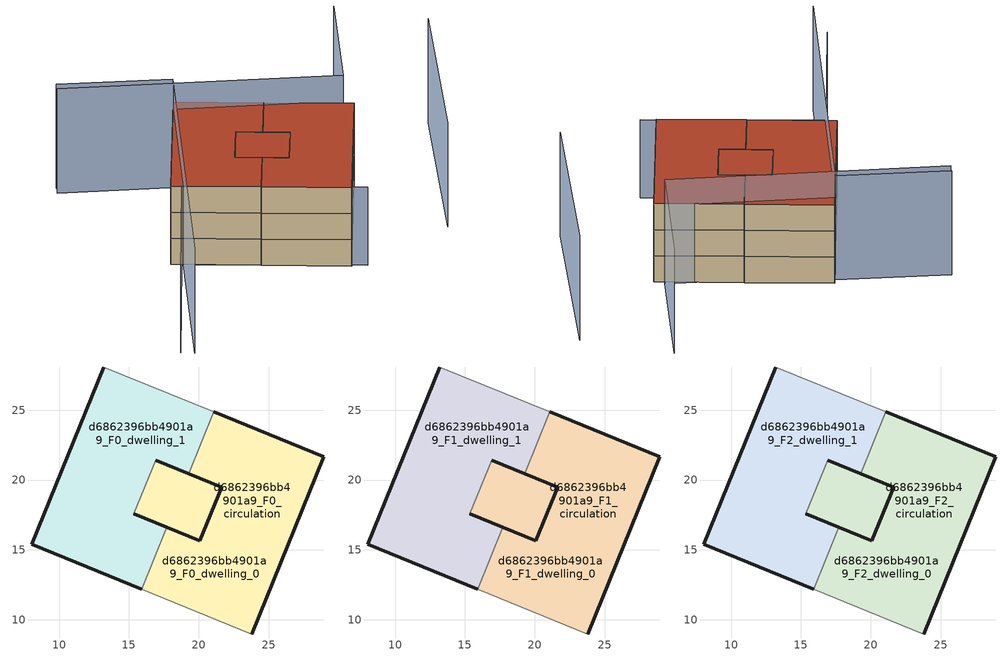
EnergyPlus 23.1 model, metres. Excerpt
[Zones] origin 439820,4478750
d6862396bb4901a9_F0_dwelling_0
 floor ground (EU_floor_Construction): 28.95,21.67 23.79,8.99 15.91,12.19 17.72,16.63 20.08,15.67 21.63,19.48 19.27,20.44 21.08,24.88 z0; 21.63,19.48 20.08,15.67 17.72,16.63 15.36,17.59 16.91,21.4 z0
 wall outside (EU_wall_Construction): 23.79,8.99 28.95,21.67 21.08,24.88 / 19.27,20.44 21.63,19.48 20.08,15.67 17.72,16.63 z0:3
 wall adiabatic (EU_wall_Construction): 15.91,12.19 23.79,8.99 z0:3
 wall to d6862396bb4901a9_F0_dwelling_1 (EU_wall_Construction): 21.08,24.88 19.27,20.44 / 17.72,16.63 15.91,12.19 z0:3
d6862396bb4901a9_F0_dwelling_1
 floor ground (EU_floor_Construction): 21.08,24.88 19.27,20.44 16.91,21.4 15.36,17.59 17.72,16.63 15.91,12.19 8.03,15.4 13.2,28.08 z0; 21.63,19.48 20.08,15.67 17.72,16.63 15.36,17.59 16.91,21.4 z0
 wall outside (EU_wall_Construction): 17.72,16.63 15.36,17.59 / 16.91,21.4 19.27,20.44 / 13.2,28.08 8.03,15.4 15.91,12.19 z0:3
 wall adiabatic (EU_wall_Construction): 21.08,24.88 13.2,28.08 z0:3
 wall to d6862396bb4901a9_F0_circulation (EU_wall_Construction): 15.36,17.59 16.91,21.4 z0:3
d6862396bb4901a9_F0_circulation
 floor ground (EU_floor_Construction): 21.63,19.48 20.08,15.67 17.72,16.63 15.36,17.59 16.91,21.4 19.27,20.44 z0; 28.95,21.67 23.79,8.99 15.91,12.19 17.72,16.63 20.08,15.67 21.63,19.48 19.27,20.44 21.08,24.88 z0; 21.08,24.88 19.27,20.44 16.91,21.4 15.36,17.59 17.72,16.63 15.91,12.19 8.03,15.4 13.2,28.08 z0
 wall outside (EU_wall_Construction): 15.36,17.59 20.08,15.67 21.63,19.48 16.91,21.4 z0:3
d6862396bb4901a9_F1_dwelling_0
 floor outside (EU_floor_Construction): 28.95,21.67 23.79,8.99 15.91,12.19 17.72,16.63 20.08,15.67 21.63,19.48 19.27,20.44 21.08,24.88 z3; 21.63,19.48 20.08,15.67 17.72,16.63 15.36,17.59 16.91,21.4 z3
 wall outside (EU_wall_Construction): 23.79,8.99 28.95,21.67 21.08,24.88 / 19.27,20.44 21.63,19.48 20.08,15.67 17.72,16.63 z3:6
 wall adiabatic (EU_wall_Construction): 15.91,12.19 23.79,8.99 z3:6
 wall to d6862396bb4901a9_F1_dwelling_1 (EU_wall_Construction): 21.08,24.88 19.27,20.44 / 17.72,16.63 15.91,12.19 z3:6
d6862396bb4901a9_F1_dwelling_1
 floor to d6862396bb4901a9_F0_dwelling_1 (EU_floor_Construction): 21.08,24.88 19.27,20.44 16.91,21.4 15.36,17.59 17.72,16.63 15.91,12.19 8.03,15.4 13.2,28.08 z3; 21.63,19.48 20.08,15.67 17.72,16.63 15.36,17.59 16.91,21.4 z3
 wall outside (EU_wall_Construction): 17.72,16.63 15.36,17.59 / 16.91,21.4 19.27,20.44 / 13.2,28.08 8.03,15.4 15.91,12.19 z3:6
 wall adiabatic (EU_wall_Construction): 21.08,24.88 13.2,28.08 z3:6
 wall to d6862396bb4901a9_F1_circulation (EU_wall_Construction): 15.36,17.59 16.91,21.4 z3:6
d6862396bb4901a9_F1_circulation
 floor outside (EU_floor_Construction): 21.08,24.88 19.27,20.44 16.91,21.4 15.36,17.59 17.72,16.63 15.91,12.19 8.03,15.4 13.2,28.08 z3
 floor to d6862396bb4901a9_F0_circulation (EU_floor_Construction): 21.63,19.48 20.08,15.67 17.72,16.63 15.36,17.59 16.91,21.4 19.27,20.44 z3; 28.95,21.67 23.79,8.99 15.91,12.19 17.72,16.63 20.08,15.67 21.63,19.48 19.27,20.44 21.08,24.88 z3
 wall outside (EU_wall_Construction): 15.36,17.59 20.08,15.67 21.63,19.48 16.91,21.4 z3:6
d6862396bb4901a9_F2_dwelling_0
 floor outside (EU_floor_Construction): 28.95,21.67 23.79,8.99 15.91,12.19 17.72,16.63 20.08,15.67 21.63,19.48 19.27,20.44 21.08,24.88 z6; 21.63,19.48 20.08,15.67 17.72,16.63 15.36,17.59 16.91,21.4 z6
 wall outside (EU_wall_Construction): 23.79,8.99 28.95,21.67 21.08,24.88 / 19.27,20.44 21.63,19.48 20.08,15.67 17.72,16.63 z6:9
 wall adiabatic (EU_wall_Construction): 15.91,12.19 23.79,8.99 z6:9
 wall to d6862396bb4901a9_F2_dwelling_1 (EU_wall_Construction): 21.08,24.88 19.27,20.44 / 17.72,16.63 15.91,12.19 z6:9
 roof outside (EU_roof_Construction): 20.08,15.67 21.63,19.48 16.91,21.4 15.36,17.59 17.72,16.63 z9; 23.79,8.99 28.95,21.67 21.08,24.88 19.27,20.44 21.63,19.48 20.08,15.67 17.72,16.63 15.91,12.19 z9
d6862396bb4901a9_F2_dwelling_1
 floor to d6862396bb4901a9_F1_dwelling_1 (EU_floor_Construction): 21.08,24.88 19.27,20.44 16.91,21.4 15.36,17.59 17.72,16.63 15.91,12.19 8.03,15.4 13.2,28.08 z6; 21.63,19.48 20.08,15.67 17.72,16.63 15.36,17.59 16.91,21.4 z6
 wall outside (EU_wall_Construction): 17.72,16.63 15.36,17.59 / 16.91,21.4 19.27,20.44 / 13.2,28.08 8.03,15.4 15.91,12.19 z6:9
 wall adiabatic (EU_wall_Construction): 21.08,24.88 13.2,28.08 z6:9
 wall to d6862396bb4901a9_F2_circulation (EU_wall_Construction): 15.36,17.59 16.91,21.4 z6:9
 roof outside (EU_roof_Construction): 20.08,15.67 21.63,19.48 16.91,21.4 15.36,17.59 17.72,16.63 z9; 15.91,12.19 17.72,16.63 15.36,17.59 16.91,21.4 19.27,20.44 21.08,24.88 13.2,28.08 8.03,15.4 z9
d6862396bb4901a9_F2_circulation
 floor outside (EU_floor_Construction): 21.08,24.88 19.27,20.44 16.91,21.4 15.36,17.59 17.72,16.63 15.91,12.19 8.03,15.4 13.2,28.08 z6
 floor to d6862396bb4901a9_F1_circulation (EU_floor_Construction): 21.63,19.48 20.08,15.67 17.72,16.63 15.36,17.59 16.91,21.4 19.27,20.44 z6; 28.95,21.67 23.79,8.99 15.91,12.19 17.72,16.63 20.08,15.67 21.63,19.48 19.27,20.44 21.08,24.88 z6
 wall outside (EU_wall_Construction): 15.36,17.59 20.08,15.67 21.63,19.48 16.91,21.4 z6:9
 roof outside (EU_roof_Construction): 20.08,15.67 21.63,19.48 19.27,20.44 16.91,21.4 15.36,17.59 17.72,16.63 z9; 23.79,8.99 28.95,21.67 21.08,24.88 19.27,20.44 21.63,19.48 20.08,15.67 17.72,16.63 15.91,12.19 z9; 15.91,12.19 17.72,16.63 15.36,17.59 16.91,21.4 19.27,20.44 21.08,24.88 13.2,28.08 8.03,15.4 z9
shading: 3.71,1.64 8.98,14.96 / 8.98,14.96 25.23,8.54 z0:9; 34.49,11.65 38.87,27.98 / 2.46,30.76 12.95,27.57 / 12.95,27.57 4.92,1.17 / 31.33,33.17 28.13,22.37 / 28.13,22.37 2.29,30.02 z0:12
[Building]
EU S2 Campaign: North Axis=0; Terrain=City; Solar Distribution=FullExterior
[Site:Location]
Madrid: Latitude=40.5; Longitude=-3.5; Time Zone=1; Elevation=609
[SizingPeriod:WeatherFileDays]
AnnualSizingPeriod: Begin Month=1; Begin Day of Month=1; End Month=12; End Day of Month=31; Day of Week for Start Day=Monday; Use Weather File Daylight Saving Period=No; Use Weather File Rain and Snow Indicators=No
[MATERIAL]
EU_InternalMass_Material: Roughness=MediumRough; Thickness=0.1; Conductivity=1; Density=1800; Specific Heat=900; Thermal Absorptance=0.9; Solar Absorptance=0.7; Visible Absorptance=0.7
[MATERIAL:NOMASS] Roughness=MediumRough; Thermal Absorptance=0.9; Solar Absorptance=0.7; Visible Absorptance=0.7
Name | Thermal Resistance
EU_wall_NoMass | 0.609216
EU_roof_NoMass | 0.513268
EU_floor_NoMass | 0.568163
[CONSTRUCTION]
EU_wall_Construction: EU_wall_NoMass
EU_roof_Construction: EU_roof_NoMass
EU_floor_Construction: EU_floor_NoMass
EU_InternalMass_Construction: EU_InternalMass_Material
[ZONE] Type=1; Multiplier=1; Ceiling Height=autocalculate; Floor Area=autocalculate; Part of Total Floor Area=Yes
Name | Volume
d6862396bb4901a9_F0_dwelling_0; d6862396bb4901a9_F1_dwelling_0; d6862396bb4901a9_F2_dwelling_0; d6862396bb4901a9_F0_dwelling_1; d6862396bb4901a9_F1_dwelling_1; d6862396bb4901a9_F2_dwelling_1 | 380.882
d6862396bb4901a9_F0_circulation; d6862396bb4901a9_F1_circulation; d6862396bb4901a9_F2_circulation | 698.866
[INTERNALMASS] Construction=EU_InternalMass_Construction; Surface Area=105.995
Name | Zone or ZoneList
d6862396bb4901a9_F0_dwelling_0_EU_InternalMass | d6862396bb4901a9_F0_dwelling_0
d6862396bb4901a9_F0_dwelling_1_EU_InternalMass | d6862396bb4901a9_F0_dwelling_1
d6862396bb4901a9_F1_dwelling_0_EU_InternalMass | d6862396bb4901a9_F1_dwelling_0
d6862396bb4901a9_F1_dwelling_1_EU_InternalMass | d6862396bb4901a9_F1_dwelling_1
d6862396bb4901a9_F2_dwelling_0_EU_InternalMass | d6862396bb4901a9_F2_dwelling_0
d6862396bb4901a9_F2_dwelling_1_EU_InternalMass | d6862396bb4901a9_F2_dwelling_1
[OTHEREQUIPMENT] Fuel Type=Electricity; Design Level Calculation Method=Watts/Area; Power per Zone Floor Area=1; Fraction Latent=0; Fraction Radiant=0; Fraction Lost=0; Carbon Dioxide Generation Rate=0; EndUse Subcategory=EU_Step8_InternalGains
Name | Zone or ZoneList or Space or SpaceList | Schedule
EU_Step8_InternalGain_d6862396bb4901a9_F0_dwelling_0_f000 | d6862396bb4901a9_F0_dwelling_0 | EU_Step8_GainSchedule_d6862396bb4901a9_F0_dwelling_0_f000
EU_Step8_InternalGain_d6862396bb4901a9_F0_dwelling_1_f000 | d6862396bb4901a9_F0_dwelling_1 | EU_Step8_GainSchedule_d6862396bb4901a9_F0_dwelling_1_f000
EU_Step8_InternalGain_d6862396bb4901a9_F1_dwelling_0_f000 | d6862396bb4901a9_F1_dwelling_0 | EU_Step8_GainSchedule_d6862396bb4901a9_F1_dwelling_0_f000
EU_Step8_InternalGain_d6862396bb4901a9_F1_dwelling_1_f000 | d6862396bb4901a9_F1_dwelling_1 | EU_Step8_GainSchedule_d6862396bb4901a9_F1_dwelling_1_f000
EU_Step8_InternalGain_d6862396bb4901a9_F2_dwelling_0_f000 | d6862396bb4901a9_F2_dwelling_0 | EU_Step8_GainSchedule_d6862396bb4901a9_F2_dwelling_0_f000
EU_Step8_InternalGain_d6862396bb4901a9_F2_dwelling_1_f000 | d6862396bb4901a9_F2_dwelling_1 | EU_Step8_GainSchedule_d6862396bb4901a9_F2_dwelling_1_f000
[ZONEINFILTRATION:DESIGNFLOWRATE] Schedule=EU_AlwaysOn; Design Flow Rate Calculation Method=Flow/Area; Flow Rate per Floor Area=0.0005; Constant Term Coefficient=1; Temperature Term Coefficient=0; Velocity Term Coefficient=0; Velocity Squared Term Coefficient=0
Name | Zone or ZoneList or Space or SpaceList
EU_Circulation_Infiltration_d6862396bb4901a9_F0_circulation | d6862396bb4901a9_F0_circulation
EU_Circulation_Infiltration_d6862396bb4901a9_F1_circulation | d6862396bb4901a9_F1_circulation
EU_Circulation_Infiltration_d6862396bb4901a9_F2_circulation | d6862396bb4901a9_F2_circulation
[ZONEVENTILATION:DESIGNFLOWRATE] Schedule=EU_AlwaysOn; Design Flow Rate Calculation Method=AirChanges/Hour; Air Changes per Hour=0.752966; Ventilation Type=Natural; Fan Pressure Rise=0; Fan Total Efficiency=1; Constant Term Coefficient=1; Temperature Term Coefficient=0; Velocity Term Coefficient=0; Velocity Squared Term Coefficient=0; Minimum Indoor Temperature=-100; Maximum Indoor Temperature=100; Delta Temperature=-100; Minimum Outdoor Temperature=-100; Maximum Outdoor Temperature=100; Maximum Wind Speed=40
Name | Zone or ZoneList or Space or SpaceList
EU_ConstantAir_d6862396bb4901a9_F0_dwelling_0 | d6862396bb4901a9_F0_dwelling_0
EU_ConstantAir_d6862396bb4901a9_F0_dwelling_1 | d6862396bb4901a9_F0_dwelling_1
EU_ConstantAir_d6862396bb4901a9_F1_dwelling_0 | d6862396bb4901a9_F1_dwelling_0
EU_ConstantAir_d6862396bb4901a9_F1_dwelling_1 | d6862396bb4901a9_F1_dwelling_1
EU_ConstantAir_d6862396bb4901a9_F2_dwelling_0 | d6862396bb4901a9_F2_dwelling_0
EU_ConstantAir_d6862396bb4901a9_F2_dwelling_1 | d6862396bb4901a9_F2_dwelling_1
[HVACTEMPLATE:THERMOSTAT] Constant Heating Setpoint=20; Constant Cooling Setpoint=50
EU_HeatOnly_d6862396bb4901a9_F0_dwelling_0; EU_HeatOnly_d6862396bb4901a9_F0_dwelling_1; EU_HeatOnly_d6862396bb4901a9_F1_dwelling_0; EU_HeatOnly_d6862396bb4901a9_F1_dwelling_1; EU_HeatOnly_d6862396bb4901a9_F2_dwelling_0; EU_HeatOnly_d6862396bb4901a9_F2_dwelling_1
[HVACTEMPLATE:ZONE:IDEALLOADSAIRSYSTEM] System Availability Schedule=EU_AlwaysOn; Maximum Heating Supply Air Temperature=50; Minimum Cooling Supply Air Temperature=13; Maximum Heating Supply Air Humidity Ratio=0.0156; Minimum Cooling Supply Air Humidity Ratio=0.0077; Heating Limit=NoLimit; Cooling Limit=NoLimit; Heating Availability Schedule=EU_AlwaysOn; Cooling Availability Schedule=EU_CoolingOff; Dehumidification Control Type=ConstantSensibleHeatRatio; Cooling Sensible Heat Ratio=0.7; Dehumidification Setpoint=60; Humidification Control Type=None; Humidification Setpoint=30; Outdoor Air Method=None; Outdoor Air Flow Rate per Person=0.00944; Outdoor Air Flow Rate per Zone Floor Area=0; Outdoor Air Flow Rate per Zone=0; Demand Controlled Ventilation Type=None; Outdoor Air Economizer Type=NoEconomizer; Heat Recovery Type=None; Sensible Heat Recovery Effectiveness=0.7; Latent Heat Recovery Effectiveness=0.65
Name | Template Thermostat
d6862396bb4901a9_F0_dwelling_0 | EU_HeatOnly_d6862396bb4901a9_F0_dwelling_0
d6862396bb4901a9_F0_dwelling_1 | EU_HeatOnly_d6862396bb4901a9_F0_dwelling_1
d6862396bb4901a9_F1_dwelling_0 | EU_HeatOnly_d6862396bb4901a9_F1_dwelling_0
d6862396bb4901a9_F1_dwelling_1 | EU_HeatOnly_d6862396bb4901a9_F1_dwelling_1
d6862396bb4901a9_F2_dwelling_0 | EU_HeatOnly_d6862396bb4901a9_F2_dwelling_0
d6862396bb4901a9_F2_dwelling_1 | EU_HeatOnly_d6862396bb4901a9_F2_dwelling_1
[SIZING:ZONE] Zone Cooling Design Supply Air Temperature Input Method=SupplyAirTemperature; Zone Cooling Design Supply Air Temperature=13; Zone Heating Design Supply Air Temperature Input Method=SupplyAirTemperature; Zone Heating Design Supply Air Temperature=50; Zone Cooling Design Supply Air Humidity Ratio=0.008; Zone Heating Design Supply Air Humidity Ratio=0.008; Cooling Design Air Flow Method=DesignDay; Cooling Design Air Flow Rate=0; Cooling Minimum Air Flow per Zone Floor Area=0.000762; Cooling Minimum Air Flow=0; Cooling Minimum Air Flow Fraction=0.2; Heating Design Air Flow Method=DesignDay; Heating Design Air Flow Rate=0; Heating Maximum Air Flow per Zone Floor Area=0.002032; Heating Maximum Air Flow=0.141576; Heating Maximum Air Flow Fraction=0.3; Account for Dedicated Outdoor Air System=No; Dedicated Outdoor Air System Control Strategy=NeutralSupplyAir; Dedicated Outdoor Air Low Setpoint Temperature for Design=autosize; Dedicated Outdoor Air High Setpoint Temperature for Design=autosize; Zone Load Sizing Method=Sensible Load Only No Latent Load; Zone Latent Cooling Design Supply Air Humidity Ratio Input Method=HumidityRatioDifference; Zone Cooling Design Supply Air Humidity Ratio Difference=0.005; Zone Latent Heating Design Supply Air Humidity Ratio Input Method=HumidityRatioDifference; Zone Humidification Design Supply Air Humidity Ratio Difference=0.005
d6862396bb4901a9_F0_dwelling_0; d6862396bb4901a9_F0_dwelling_1; d6862396bb4901a9_F1_dwelling_0; d6862396bb4901a9_F1_dwelling_1; d6862396bb4901a9_F2_dwelling_0; d6862396bb4901a9_F2_dwelling_1
[SCHEDULE:CONSTANT]
Name | Hourly Value
EU_AlwaysOn | 1
EU_CoolingOff | 0
[SCHEDULE:FILE] Column Number=1; Rows to Skip at Top=0; Number of Hours of Data=8760; Column Separator=Comma; Interpolate to Timestep=No; Minutes per Item=60; Adjust Schedule for Daylight Savings=Yes
Name | File
EU_Step8_GainSchedule_d6862396bb4901a9_F0_dwelling_0_f000 | ../../schedules/d6862396bb4901a9/d6862396bb4901a9_F0_dwelling_0_f000_gain.csv
EU_Step8_GainSchedule_d6862396bb4901a9_F0_dwelling_1_f000 | ../../schedules/d6862396bb4901a9/d6862396bb4901a9_F0_dwelling_1_f000_gain.csv
EU_Step8_GainSchedule_d6862396bb4901a9_F1_dwelling_0_f000 | ../../schedules/d6862396bb4901a9/d6862396bb4901a9_F1_dwelling_0_f000_gain.csv
EU_Step8_GainSchedule_d6862396bb4901a9_F1_dwelling_1_f000 | ../../schedules/d6862396bb4901a9/d6862396bb4901a9_F1_dwelling_1_f000_gain.csv
EU_Step8_GainSchedule_d6862396bb4901a9_F2_dwelling_0_f000 | ../../schedules/d6862396bb4901a9/d6862396bb4901a9_F2_dwelling_0_f000_gain.csv
EU_Step8_GainSchedule_d6862396bb4901a9_F2_dwelling_1_f000 | ../../schedules/d6862396bb4901a9/d6862396bb4901a9_F2_dwelling_1_f000_gain.csv
